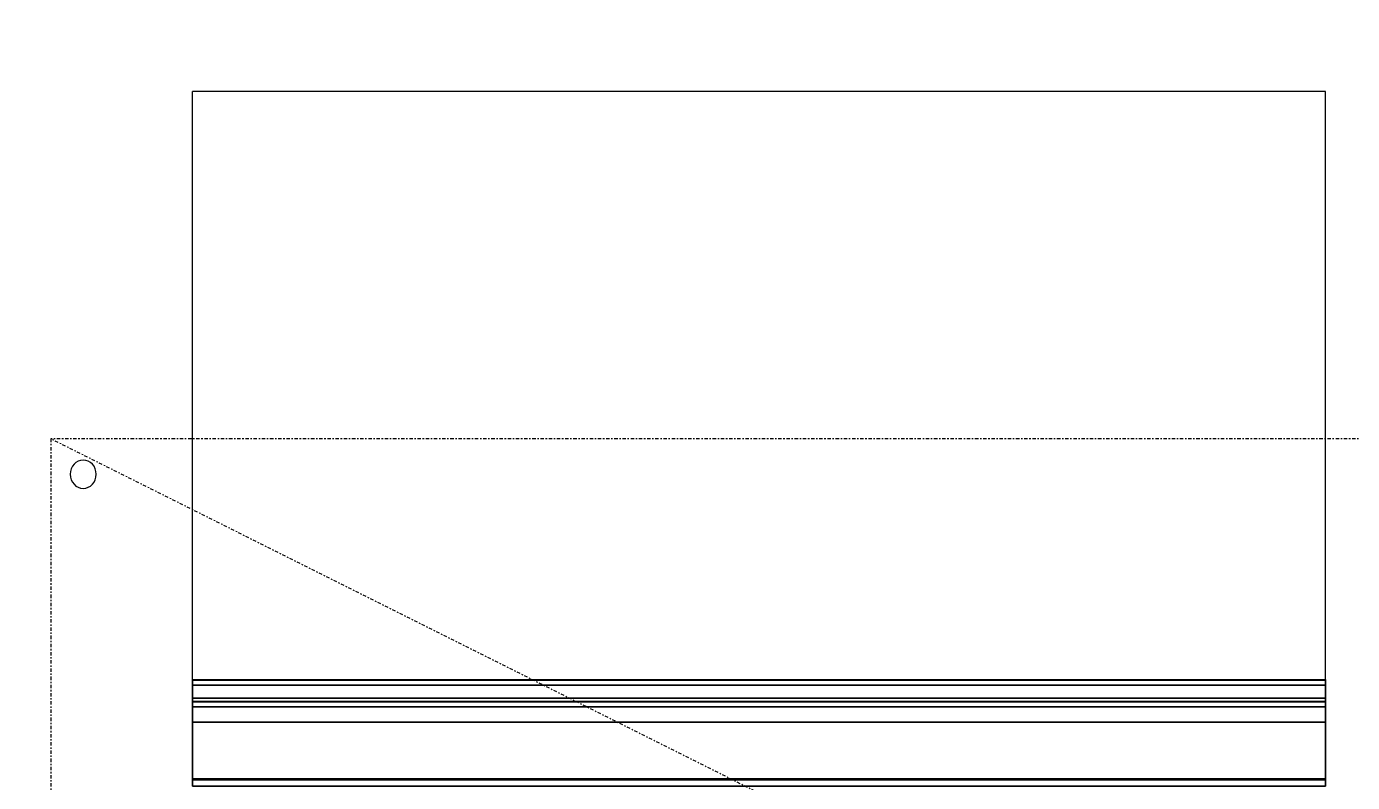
# Model space of a CAD drawing. Header units: millimetres. Extents: x 45 to 25350, y 77 to 5059.
# Drawn here: x 22133.4 to 22227, y 4449.8 to 4503.2 of the extents above; entities that cross this region are included whole.
import ezdxf

# ---------------------------------------------------------------- set-up
doc = ezdxf.new("R2010")
doc.units = ezdxf.units.MM
doc.header["$LTSCALE"] = 5
doc.linetypes.add('TRATTO-PUNTO', pattern=[1, 0.5, -0.25, 0, -0.25])
for name, color, linetype in [('200-EquipBorder-2d', 9, 'Continuous'), ('200-EquipDoors-2d', 252, 'Continuous'), ('200-EquipInternal-2d', 252, 'Continuous'), ('200-EquipSteel-3d', 9, 'Continuous'), ('300-exhaust-2d', 70, 'Continuous')]:
    doc.layers.add(name, color=color, linetype=linetype)
doc.layers.add('200-InsPoint-3D', color=3, linetype='Continuous', plot=False)

# ---------------------------------------------------------------- blocks, each defined once
blk = doc.blocks.new('ELECTROLUX-MC-CRUSCOTTO800')
at = {"layer": '200-EquipBorder-2d'}
for p, q in [((0, 0), (0, -75)), ((800, 0), (800, -75)), ((0, -75), (800, -75))]:
    blk.add_line(p, q, dxfattribs=at)
at = {"layer": '200-EquipSteel-3d'}
for points in [[(0, -55.83, 654.41), (0, 0, 660.54), (800, 0, 660.54), (800, -55.83, 654.41)], [(0, 0, 660.54), (0, 0, 900), (800, 0, 900), (800, 0, 660.54)], [(0, 0, 900), (0, -62, 900), (800, -62, 900), (800, 0, 900)], [(0, -4.32, 810.26), (0, -59.37, 692.2), (800, -59.37, 692.2), (800, -4.32, 810.26)], [(0, -71.19, 877.81), (0, -4.82, 813.08), (800, -4.82, 813.08), (800, -71.19, 877.81)], [(0, -59.7, 690.72), (0, -59.7, 657.89), (800, -59.7, 657.89), (800, -59.7, 690.72)], [(0, -74.75, 884.46), (0, -71.19, 877.81), (800, -71.19, 877.81), (800, -74.75, 884.46)]]:
    blk.add_3dface(points, dxfattribs=at)
for points, invisible_edges in [([(0, -4.12, 811.75), (0, -4.1, 810.99), (800, -4.1, 810.99), (800, -4.12, 811.75)], 10), ([(0, -4.1, 810.99), (0, -4.32, 810.26), (800, -4.32, 810.26), (800, -4.1, 810.99)], 8), ([(0, -4.36, 812.47), (0, -4.12, 811.75), (800, -4.12, 811.75), (800, -4.36, 812.47)], 10), ([(0, -4.82, 813.08), (0, -4.36, 812.47), (800, -4.36, 812.47), (800, -4.82, 813.08)], 2), ([(0, -57.28, 654.56), (0, -55.83, 654.41), (800, -55.83, 654.41), (800, -57.28, 654.56)], 8), ([(0, -58.54, 655.29), (0, -57.28, 654.56), (800, -57.28, 654.56), (800, -58.54, 655.29)], 10), ([(0, -59.4, 656.46), (0, -58.54, 655.29), (800, -58.54, 655.29), (800, -59.4, 656.46)], 10), ([(0, -59.37, 692.2), (0, -59.51, 691.85), (800, -59.51, 691.85), (800, -59.37, 692.2)], 2), ([(0, -59.7, 657.89), (0, -59.4, 656.46), (800, -59.4, 656.46), (800, -59.7, 657.89)], 2), ([(0, -59.51, 691.85), (0, -59.62, 691.48), (800, -59.62, 691.48), (800, -59.51, 691.85)], 10), ([(0, -59.62, 691.48), (0, -59.68, 691.11), (800, -59.68, 691.11), (800, -59.62, 691.48)], 10), ([(0, -59.68, 691.11), (0, -59.7, 690.72), (800, -59.7, 690.72), (800, -59.68, 691.11)], 8), ([(0, -62, 900), (0, -69.22, 897.81), (800, -69.22, 897.81), (800, -62, 900)], 2), ([(0, -69.22, 897.81), (0, -74.01, 891.97), (800, -74.01, 891.97), (800, -69.22, 897.81)], 10), ([(0, -74.01, 891.97), (0, -74.75, 884.46), (800, -74.75, 884.46), (800, -74.01, 891.97)], 8)]:
    blk.add_3dface(points, dxfattribs=dict(at, invisible_edges=invisible_edges))
at = {"layer": '200-InsPoint-3D'}
for p in [(0, -75), (800, -75)]:
    blk.add_point(p, dxfattribs=at)
blk = doc.blocks.new('ELECTROLUX-MC-PORTAFORNO-800')
at = {"layer": '200-EquipDoors-2d', "extrusion": (-1, 0, 0)}
for p, q in [((0, 0), (0, -415)), ((800, 0), (800, -415))]:
    blk.add_line(p, q, dxfattribs=at)
at = {"layer": '200-EquipDoors-2d'}
blk.add_line((0, -415), (800, -415), dxfattribs=at)
at = {"layer": '200-EquipSteel-3d', "extrusion": (-1, 0, 0)}
blk.add_lwpolyline([(-30, 204.999988), (-70, 204.999988), (-70, 649.999988), (-30, 649.999988)], close=True, dxfattribs=at)
at = {"layer": '200-EquipSteel-3d'}
for points in [[(0, 70, 204.999988), (0, 70, 649.999988), (800, 70, 649.999988), (800, 70, 204.999988)], [(0, 70, 649.999988), (0, 30, 649.999988), (800, 30, 649.999988), (800, 70, 649.999988)], [(0, 30, 204.999988), (0, 70, 204.999988), (800, 70, 204.999988), (800, 30, 204.999988)], [(0, 70, 649.999988), (0, 30, 649.999988), (0, 30, 204.999988), (0, 70, 204.999988)], [(800, 70, 649.999988), (800, 30, 649.999988), (800, 30, 204.999988), (800, 70, 204.999988)], [(0, 30, 649.999988), (0, 30, 204.999988), (800, 30, 204.999988), (800, 30, 649.999988)]]:
    blk.add_3dface(points, dxfattribs=at)
blk = doc.blocks.new('E9GCGH4CGM')
for name, p in [('ELECTROLUX-MC-CRUSCOTTO800', (0, -855)), ('ELECTROLUX-MC-PORTAFORNO-800', (0, -930))]:
    blk.add_blockref(name, p)
blk = doc.blocks.new('EP1124T')
at = {"layer": '200-EquipBorder-2d', "linetype": 'TRATTO-PUNTO'}
blk.add_lwpolyline([(0, -1100), (2400, -1100), (2400, 0), (0, 0)], close=True, dxfattribs=at)
at = {"layer": '200-EquipInternal-2d', "linetype": 'TRATTO-PUNTO'}
blk.add_line((0, 0), (2400, -1100), dxfattribs=at)
at = {"layer": '300-exhaust-2d', "const_width": 20}
blk.add_lwpolyline([(2385, -1075, -1), (2365, -1075, -1)], format="xyb", close=True, dxfattribs=at)
at = {"layer": '200-InsPoint-3D', "flags": 9}
blk.add_attdef('DISTANG', (0, 0), '', height=1, dxfattribs=at)

msp = doc.modelspace()

# ---------------------------------------------------------------- hatches: boundary and pattern name
at = {"ltscale": 0.5}
h = msp.add_hatch(dxfattribs=at)
h.set_pattern_fill('ANSI31', color=251, scale=30)
h.set_pattern_definition([(45, (24280.266, 18410.9967), (-2.6516504, 2.6516504), [])])
h.paths.add_polyline_path([(21763.422, 4094.474), (22023.384, 4098.963), (22023.021, 4119.96), (21730.1, 4114.902), (21721.79, 4595.08, -0.130845), (22999.271, 4233.912, -0.490921), (22999.351, 4233.948, -0.006684), (23000.203, 4268.186, 0.132238), (21691.262, 4625.367), (21711.964, 3429.136), (22159.106, 3170.979), (22174.106, 3196.96), (22030.234, 3280.024), (22097.77, 3397), (22270.975, 3297), (22270.985, 3297.017), (22281.975, 3316.053), (22090.583, 3426.553), (22020.057, 3425.335), (21775.094, 3421.105, -0.000011), (21771.021, 3655.54), (22030.982, 3660.029), (22030.618, 3681.026), (21770.657, 3676.536, -0.000019)])

# ---------------------------------------------------------------- linework, layer by layer
for radius, start, end in [(2609.92, 59.67084, 89.802813), (2579.92, 59.302306, 89.122494)]:
    msp.add_arc((21682.279, 2015.463), radius, start, end, dxfattribs=at)

# ---------------------------------------------------------------- block references
at = {"zscale": 0.1, "rotation": 180}
for name, p, xscale, yscale in [('E9GCGH4CGM', (22225.148, 4364.097), 0.09999999999854481, 0.09999999999854481), ('EP1124T', (22355.148, 4364.097), 0.09166666666666856, 0.09999999999999432)]:
    msp.add_blockref(name, p, dxfattribs=dict(at, xscale=xscale, yscale=yscale))

doc.saveas('drawing.dxf')
